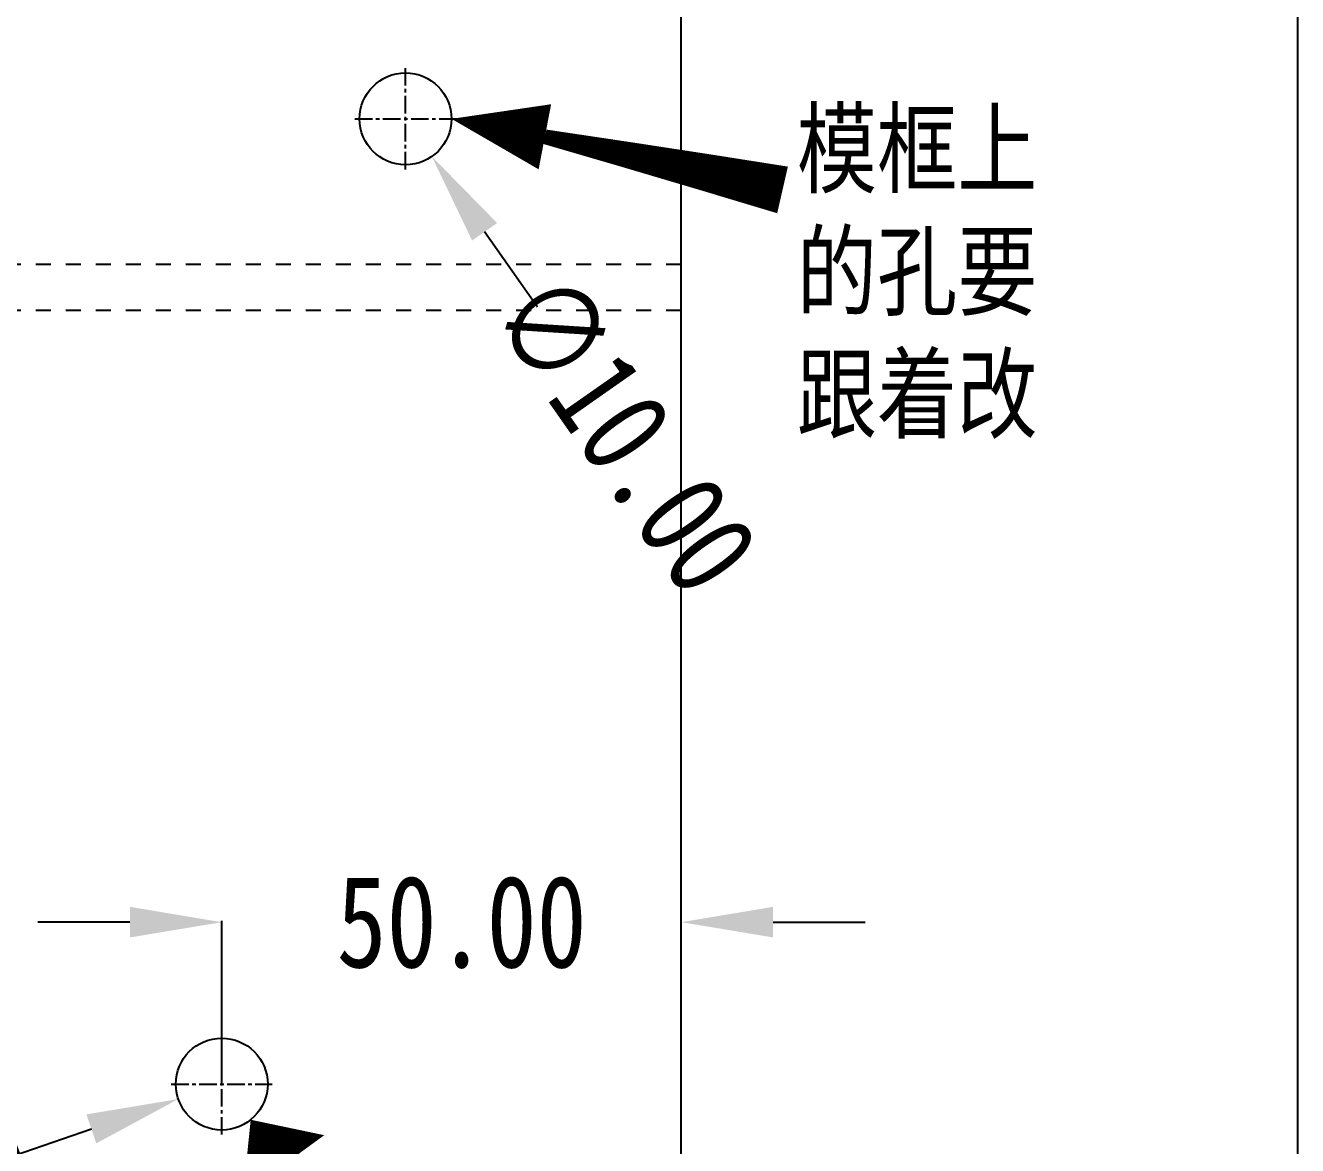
# Model space of a CAD drawing. Header units: millimetres. Extents: x 1147 to 12155, y -6137 to -4403.
# Drawn here: x 3305.7 to 3444.2, y -5417.5 to -5295.6 of the extents above; entities that cross this region are included whole.
import ezdxf

# ---------------------------------------------------------------- set-up
doc = ezdxf.new("R2010")
doc.units = ezdxf.units.MM
doc.header["$LTSCALE"] = 16.335
doc.header["$PDMODE"] = 3
doc.header["$PDSIZE"] = 0.3125
doc.linetypes.add('CENTER', pattern=[0.6, 0.375, -0.075, 0.075, -0.075])
doc.linetypes.add('HIDDEN', pattern=[0.2, 0.1, -0.1])
doc.layers.get('0').update_dxf_attribs({"linetype": 'CONTINUOUS'})
doc.layers.get('Defpoints').update_dxf_attribs({"linetype": 'CONTINUOUS'})
doc.layers.add('DEFAULT_2', color=8, linetype='HIDDEN')
doc.styles.get("Standard").update_dxf_attribs({"font": 'txt', "width": 0.8})
doc.dimstyles.get("Standard").update_dxf_attribs({"dimtxt": 0.15625, "dimasz": 0.1875, "dimexe": 0.125, "dimexo": 0.0625, "dimtad": 0, "dimtih": 1, "dimtoh": 1, "dimdsep": 46, "dimtxsty": 'Standard', "dimcen": 0.09, "dimadec": 0, "dimazin": 0, "dimtp": 0.01, "dimtm": 0.01, "dimtfac": 1, "dimtofl": 0, "dimtmove": 0, "dimatfit": 3, "dimfxl": 0, "dimtolj": 1, "dimarcsym": 0})
doc.dimstyles.new('STANDARD$0', dxfattribs={"dimscale": 2, "dimtxt": 3, "dimasz": 3, "dimexe": 1.25, "dimexo": 0.625, "dimgap": 0.5, "dimtad": 0, "dimdsep": 46, "dimlunit": 6, "dimtxsty": 'Standard', "dimblk": 'CLOSEDBLANK', "dimcen": 0, "dimclrt": 2, "dimazin": 2, "dimtfac": 2, "dimtmove": 1, "dimatfit": 3, "dimfxl": 0, "dimtolj": 1, "dimtzin": 0, "dimarcsym": 0})

# ---------------------------------------------------------------- blocks, each defined once
blk = doc.blocks.new('*D684')
at = {"color": 4, "lineweight": -2}
for p, q in [((3327.09, -5410.71), (3327.09, -5393.03)), ((3377.09, -5410.71), (3377.09, -5393.03)), ((3317.09, -5393.16), (3307.09, -5393.16)), ((3387.09, -5393.16), (3397.09, -5393.16))]:
    blk.add_line(p, q, dxfattribs=at)
at = {"color": 4}
for points in [[(3317.09, -5391.49), (3317.09, -5394.82), (3327.09, -5393.16)], [(3387.09, -5391.49), (3387.09, -5394.82), (3377.09, -5393.16)]]:
    blk.add_solid(points, dxfattribs=at)
at = {"layer": 'Defpoints', "color": 0}
for p in [(3377.09, -5393.16), (3327.09, -5410.77), (3377.09, -5410.77)]:
    blk.add_point(p, dxfattribs=at)
at = {"color": 6, "insert": (3353.19, -5393.16), "char_height": 10, "attachment_point": 5}
blk.add_mtext('\\A1;50.00', dxfattribs=at)
blk = doc.blocks.new('*D685')
at = {"color": 4, "lineweight": -2}
blk.add_line((3303.44, -5418.89), (3312.9, -5415.64), dxfattribs=at)
at = {"color": 4}
blk.add_solid([(3312.36, -5414.07), (3313.44, -5417.22), (3322.36, -5412.4)], dxfattribs=at)
at = {"layer": 'Defpoints', "color": 0}
for p in [(3331.82, -5409.15), (3322.36, -5412.4)]:
    blk.add_point(p, dxfattribs=at)
at = {"color": 6, "insert": (3287.68, -5424.3), "char_height": 10, "attachment_point": 5, "rotation": 18.9483}
blk.add_mtext('\\A1;∅10.00', dxfattribs=at)
blk = doc.blocks.new('*D686')
at = {"color": 4, "lineweight": -2}
blk.add_line((3361.43, -5326.25), (3355.69, -5318.06), dxfattribs=at)
at = {"color": 4}
blk.add_solid([(3357.06, -5317.1), (3354.33, -5319.01), (3349.95, -5309.87)], dxfattribs=at)
at = {"layer": 'Defpoints', "color": 0}
for p in [(3344.22, -5301.68), (3349.95, -5309.87)]:
    blk.add_point(p, dxfattribs=at)
at = {"color": 6, "insert": (3370.99, -5339.9), "char_height": 10, "attachment_point": 5, "rotation": 305.0075}
blk.add_mtext('\\A1;∅10.00', dxfattribs=at)

msp = doc.modelspace()

# ---------------------------------------------------------------- linework, layer by layer
at = {"color": 7, "linetype": 'Continuous'}
msp.add_line((3377.086, -5503.772), (3377.086, -5023.772), dxfattribs=at)
at = {"color": 1, "linetype": 'CENTER', "ltscale": 0.310989}
for p, q in [((3347.086, -5311.272), (3347.086, -5300.272)), ((3341.586, -5305.772), (3352.586, -5305.772)), ((3327.086, -5416.272), (3327.086, -5405.272)), ((3321.586, -5410.772), (3332.586, -5410.772))]:
    msp.add_line(p, q, dxfattribs=at)
msp.add_lwpolyline([(2530.125, -4919.405), (3444.154, -4919.405), (3444.154, -5653.345), (2530.125, -5653.345)], close=True)
at = {"color": 1}
for points in [[(3352.086, -5305.772, 0, 7.208, 0), (3362.25, -5307.723, 1.602, 5.206, -0.002998), (3388.112, -5313.503, 5.206, 5.206, -0.002998)], [(3330.238, -5414.653, 0, 10.938, 0), (3333.825, -5419.558, 2.431, 7.9, 0.148401), (3380.044, -5454.305, 7.9, 7.9, 0.148401)]]:
    msp.add_lwpolyline(points, format="xyseb", dxfattribs=at)
for centre in [(3347.086, -5305.772), (3327.086, -5410.772)]:
    msp.add_circle(centre, 5)
at = {"layer": 'DEFAULT_2', "color": 8, "linetype": 'HIDDEN'}
for p, q in [((3377.086, -5321.629), (3285.232, -5321.629)), ((3377.086, -5326.629), (3285.232, -5326.629))]:
    msp.add_line(p, q, dxfattribs=at)

# ---------------------------------------------------------------- texts
at = {"insert": (3389.664, -5305.005), "char_height": 8, "width": 28.75412, "attachment_point": 1}
msp.add_mtext('{\\fSimSun|b0|i0|c134|p2;模框上的孔要跟着改}', dxfattribs=at)

# ---------------------------------------------------------------- dimensions: what is measured, and where the dimension line sits
for p1, p2, picture, middle in [((3344.218, -5301.676), (3349.955, -5309.867), '*D686', (3370.99, -5339.9)), ((3331.815, -5409.148), (3322.357, -5412.395), '*D685', (3287.677, -5424.301))]:
    dim = msp.add_diameter_dim_2p(p1=p1, p2=p2, dimstyle='Standard', override={"dimtxt": 10, "dimasz": 10, "dimgap": 0, "dimtih": 0, "dimtoh": 0, "dimzin": 0, "dimcen": 0, "dimclrd": 4, "dimclre": 4, "dimclrt": 6, "dimadec": 2, "dimtp": 0, "dimtm": 0, "dimtzin": 0})
    dim.commit()
    dim.dimension.update_dxf_attribs({"geometry": picture, "text_midpoint": middle})
dim = msp.add_linear_dim(base=(3377.086, -5393.158), p1=(3327.086, -5410.772), p2=(3377.086, -5410.772), dimstyle='STANDARD$0', override={"dimscale": 1, "dimtxt": 10, "dimasz": 10, "dimexe": 0.125, "dimexo": 0.0625, "dimgap": 0, "dimzin": 0, "dimlunit": 2, "dimclrd": 4, "dimclre": 4, "dimclrt": 6, "dimazin": 0, "dimtfac": 1, "dimtofl": 0, "dimtmove": 0})
dim.commit()
dim.dimension.update_dxf_attribs({"geometry": '*D684', "text_midpoint": (3353.191, -5393.158), "dimtype": 160})

doc.saveas('drawing.dxf')
